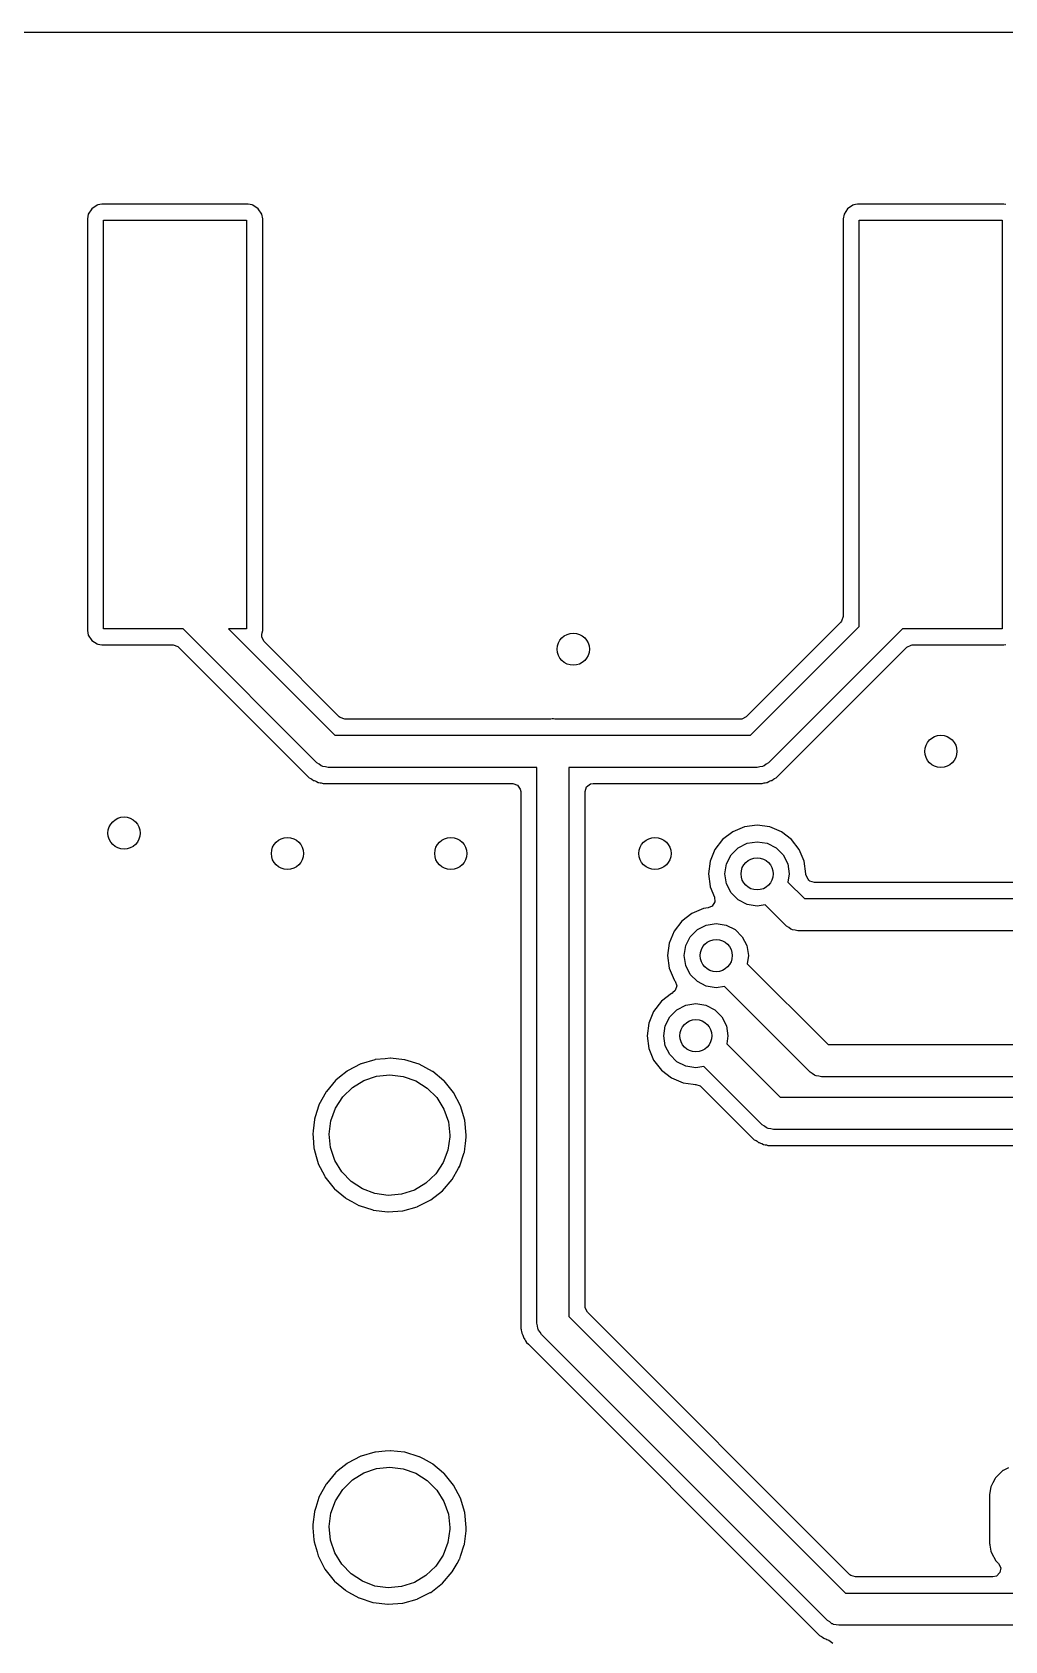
# Model space of a CAD drawing. Extents: x 3.91 to 7.47, y -4.88 to -2.92.
# Drawn here: x 5.364 to 5.84, y -3.703 to -2.915 of the extents above; entities that cross this region are included whole.
import ezdxf

# ---------------------------------------------------------------- set-up
doc = ezdxf.new("R2010")
doc.units = 0
doc.header["$MEASUREMENT"] = 0
doc.layers.add('BLACK', color=7, linetype='CONTINUOUS')

msp = doc.modelspace()

# ---------------------------------------------------------------- linework, layer by layer
at = {"layer": 'BLACK', "linetype": 'CONTINUOUS'}
for p, q in [((3.91047, -2.91541), (7.46688, -2.91541)), ((5.39552, -3.00008), (5.39291, -3.00183)), ((5.39589, -3.00001), (5.39552, -3.00008)), ((5.39679, -2.99983), (5.39589, -3.00001)), ((5.39589, -3.00001), (5.39589, -3.00001)), ((5.39782, -2.99962), (5.39679, -2.99983)), ((5.46945, -2.99962), (5.39782, -2.99962)), ((5.47049, -2.99983), (5.46945, -2.99962)), ((5.47138, -3.00001), (5.47049, -2.99983)), ((5.47175, -3.00008), (5.47138, -3.00001)), ((5.47138, -3.00001), (5.47138, -3.00001)), ((5.47437, -3.00183), (5.47175, -3.00008)), ((5.76559, -3.00008), (5.76298, -3.00183)), ((5.76597, -3.00001), (5.76559, -3.00008)), ((5.76686, -2.99983), (5.76597, -3.00001)), ((5.76597, -3.00001), (5.76597, -3.00001)), ((5.7679, -2.99962), (5.76686, -2.99983)), ((5.83953, -2.99962), (5.7679, -2.99962)), ((5.84056, -2.99983), (5.83953, -2.99962)), ((5.39116, -3.00444), (5.3907, -3.00674)), ((5.3907, -3.00674), (5.3907, -3.20829)), ((5.39291, -3.00183), (5.39116, -3.00444)), ((5.3986, -3.20752), (5.3986, -3.00752)), ((5.3986, -3.00752), (5.46867, -3.00752)), ((5.46867, -3.00752), (5.46867, -3.20752)), ((5.47611, -3.00444), (5.47437, -3.00183)), ((5.47657, -3.00674), (5.47611, -3.00444)), ((5.47657, -3.20829), (5.47657, -3.00674)), ((5.76124, -3.00444), (5.76078, -3.00674)), ((5.76078, -3.00674), (5.76078, -3.2015)), ((5.76298, -3.00183), (5.76124, -3.00444)), ((5.76867, -3.20638), (5.76867, -3.00752)), ((5.76867, -3.00752), (5.83875, -3.00752)), ((5.83875, -3.00752), (5.83875, -3.20752)), ((5.75964, -3.20425), (5.71329, -3.25061)), ((5.76004, -3.20379), (5.75964, -3.20425)), ((5.76078, -3.2015), (5.76004, -3.20379)), ((5.3907, -3.20829), (5.39116, -3.2106)), ((5.39116, -3.2106), (5.39291, -3.21321)), ((5.39291, -3.21321), (5.39552, -3.21495)), ((5.43754, -3.20752), (5.3986, -3.20752)), ((5.50311, -3.27308), (5.43754, -3.20752)), ((5.46867, -3.20752), (5.45981, -3.20752)), ((5.45981, -3.20752), (5.51194, -3.25964)), ((5.47615, -3.21164), (5.47618, -3.21027)), ((5.47724, -3.21379), (5.47615, -3.21164)), ((5.47618, -3.21027), (5.47634, -3.20944)), ((5.47634, -3.20944), (5.47657, -3.20829)), ((5.71541, -3.25964), (5.76867, -3.20638)), ((5.78981, -3.20752), (5.72423, -3.27309)), ((5.83875, -3.20752), (5.78981, -3.20752)), ((5.39552, -3.21495), (5.39589, -3.21503)), ((5.39589, -3.21503), (5.39589, -3.21503)), ((5.39589, -3.21503), (5.39679, -3.2152)), ((5.39679, -3.2152), (5.39782, -3.21541)), ((5.39782, -3.21541), (5.43266, -3.21541)), ((5.43266, -3.21541), (5.43495, -3.21615)), ((5.43495, -3.21615), (5.43541, -3.21655)), ((5.43541, -3.21655), (5.4984, -3.27954)), ((5.51406, -3.25061), (5.47724, -3.21379)), ((5.72895, -3.27954), (5.79194, -3.21655)), ((5.79194, -3.21655), (5.79408, -3.21546)), ((5.79408, -3.21546), (5.79469, -3.21541)), ((5.79469, -3.21541), (5.83953, -3.21541)), ((5.83953, -3.21541), (5.84056, -3.2152)), ((5.51453, -3.251), (5.51406, -3.25061)), ((5.51682, -3.25175), (5.51453, -3.251)), ((5.61713, -3.25175), (5.51682, -3.25175)), ((5.61774, -3.2517), (5.61713, -3.25175)), ((5.61837, -3.2516), (5.61774, -3.2517)), ((5.61867, -3.25155), (5.61837, -3.2516)), ((5.61898, -3.2516), (5.61867, -3.25155)), ((5.61961, -3.2517), (5.61898, -3.2516)), ((5.62022, -3.25175), (5.61961, -3.2517)), ((5.71053, -3.25175), (5.62022, -3.25175)), ((5.71114, -3.2517), (5.71053, -3.25175)), ((5.71329, -3.25061), (5.71114, -3.2517)), ((5.51194, -3.25964), (5.71541, -3.25964)), ((5.50422, -3.27378), (5.50311, -3.27308)), ((5.50525, -3.27461), (5.50422, -3.27378)), ((5.50569, -3.27471), (5.50525, -3.27461)), ((5.50607, -3.27495), (5.50569, -3.27471)), ((5.50738, -3.2751), (5.50607, -3.27495)), ((5.50866, -3.27539), (5.50738, -3.2751)), ((5.6108, -3.27539), (5.50866, -3.27539)), ((5.6108, -3.54752), (5.6108, -3.27539)), ((5.71867, -3.27539), (5.62655, -3.27539)), ((5.62655, -3.27539), (5.62655, -3.54426)), ((5.71996, -3.2751), (5.71867, -3.27539)), ((5.72126, -3.27495), (5.71996, -3.2751)), ((5.72165, -3.27471), (5.72126, -3.27495)), ((5.72209, -3.27461), (5.72165, -3.27471)), ((5.72312, -3.27379), (5.72209, -3.27461)), ((5.72423, -3.27309), (5.72312, -3.27379)), ((5.4984, -3.27954), (5.4984, -3.27954)), ((5.4984, -3.27954), (5.49929, -3.28043)), ((5.49929, -3.28043), (5.50014, -3.28086)), ((5.50014, -3.28086), (5.50066, -3.28118)), ((5.50066, -3.28118), (5.50143, -3.28174)), ((5.50143, -3.28174), (5.50172, -3.28184)), ((5.50172, -3.28184), (5.50233, -3.28203)), ((5.50233, -3.28203), (5.5029, -3.28227)), ((5.5029, -3.28227), (5.50374, -3.2827)), ((5.50374, -3.2827), (5.50404, -3.28275)), ((5.50404, -3.28275), (5.50404, -3.28275)), ((5.50404, -3.28275), (5.50468, -3.28285)), ((5.50468, -3.28285), (5.50527, -3.28299)), ((5.50527, -3.28299), (5.50618, -3.28328)), ((5.50618, -3.28328), (5.59901, -3.28328)), ((5.59901, -3.28328), (5.6013, -3.28403)), ((5.6013, -3.28403), (5.60272, -3.28598)), ((5.63519, -3.28489), (5.63714, -3.28348)), ((5.63714, -3.28348), (5.63834, -3.28328)), ((5.63834, -3.28328), (5.72117, -3.28328)), ((5.72117, -3.28328), (5.72208, -3.28299)), ((5.72208, -3.28299), (5.72267, -3.28285)), ((5.72267, -3.28285), (5.72331, -3.28275)), ((5.72331, -3.28275), (5.72361, -3.2827)), ((5.72331, -3.28275), (5.72331, -3.28275)), ((5.72361, -3.2827), (5.72445, -3.28227)), ((5.72445, -3.28227), (5.72502, -3.28203)), ((5.72502, -3.28203), (5.72563, -3.28184)), ((5.72563, -3.28184), (5.72592, -3.28174)), ((5.72592, -3.28174), (5.72669, -3.28118)), ((5.72669, -3.28118), (5.72721, -3.28086)), ((5.72721, -3.28086), (5.72806, -3.28043)), ((5.72806, -3.28043), (5.72895, -3.27954)), ((5.72895, -3.27954), (5.72895, -3.27954)), ((5.60272, -3.28598), (5.60291, -3.28718)), ((5.60291, -3.28718), (5.60291, -3.55001)), ((5.63444, -3.28718), (5.63519, -3.28489)), ((5.63444, -3.53937), (5.63444, -3.28718)), ((5.70675, -3.30687), (5.70181, -3.31066)), ((5.7125, -3.30448), (5.70675, -3.30687)), ((5.71867, -3.30367), (5.7125, -3.30448)), ((5.72485, -3.30448), (5.71867, -3.30367)), ((5.7306, -3.30687), (5.72485, -3.30448)), ((5.73554, -3.31066), (5.7306, -3.30687)), ((5.69802, -3.31559), (5.69564, -3.32135)), ((5.70181, -3.31066), (5.69802, -3.31559)), ((5.70593, -3.31826), (5.70942, -3.31478)), ((5.70942, -3.31478), (5.71381, -3.31254)), ((5.71381, -3.31254), (5.71867, -3.31177)), ((5.71867, -3.31177), (5.72354, -3.31254)), ((5.72354, -3.31254), (5.72793, -3.31478)), ((5.72793, -3.31478), (5.73142, -3.31826)), ((5.73933, -3.31559), (5.73554, -3.31066)), ((5.74171, -3.32135), (5.73933, -3.31559)), ((5.69564, -3.32135), (5.69483, -3.32752)), ((5.70293, -3.32752), (5.7037, -3.32265)), ((5.7037, -3.32265), (5.70593, -3.31826)), ((5.73142, -3.31826), (5.73365, -3.32265)), ((5.73365, -3.32265), (5.73442, -3.32752)), ((5.74252, -3.32752), (5.74171, -3.32135)), ((5.69483, -3.32752), (5.69564, -3.33369)), ((5.7037, -3.33238), (5.70293, -3.32752)), ((5.73442, -3.32752), (5.73379, -3.3315)), ((5.73379, -3.3315), (5.74194, -3.33964)), ((5.7425, -3.32764), (5.74252, -3.32752)), ((5.74254, -3.32803), (5.7425, -3.32764)), ((5.74363, -3.33017), (5.74254, -3.32803)), ((5.74406, -3.33061), (5.74363, -3.33017)), ((5.74453, -3.331), (5.74406, -3.33061)), ((5.74682, -3.33175), (5.74453, -3.331)), ((5.69564, -3.33369), (5.69574, -3.33392)), ((5.69574, -3.33392), (5.69778, -3.33884)), ((5.69778, -3.33884), (5.69796, -3.34124)), ((5.70593, -3.33677), (5.7037, -3.33238)), ((5.70942, -3.34026), (5.70593, -3.33677)), ((5.9712, -3.33175), (5.74682, -3.33175)), ((5.68675, -3.34687), (5.68181, -3.35066)), ((5.6925, -3.34448), (5.68675, -3.34687)), ((5.69468, -3.3442), (5.6925, -3.34448)), ((5.69671, -3.3433), (5.69468, -3.3442)), ((5.69796, -3.34124), (5.69671, -3.3433)), ((5.71381, -3.34249), (5.70942, -3.34026)), ((5.71867, -3.34326), (5.71381, -3.34249)), ((5.72266, -3.34263), (5.71867, -3.34326)), ((5.73311, -3.35308), (5.72266, -3.34263)), ((5.74194, -3.33964), (7.06985, -3.33964)), ((5.68181, -3.35066), (5.67802, -3.35559)), ((5.68593, -3.35826), (5.68942, -3.35478)), ((5.68942, -3.35478), (5.69381, -3.35254)), ((5.69381, -3.35254), (5.69867, -3.35177)), ((5.69867, -3.35177), (5.70354, -3.35254)), ((5.70354, -3.35254), (5.70793, -3.35478)), ((5.70793, -3.35478), (5.71142, -3.35826)), ((5.73422, -3.35378), (5.73311, -3.35308)), ((5.73525, -3.35461), (5.73422, -3.35378)), ((5.73569, -3.35471), (5.73525, -3.35461)), ((5.73607, -3.35495), (5.73569, -3.35471)), ((5.73738, -3.3551), (5.73607, -3.35495)), ((5.73866, -3.35539), (5.73738, -3.3551)), ((5.67564, -3.36135), (5.67483, -3.36752)), ((5.67802, -3.35559), (5.67564, -3.36135)), ((5.68293, -3.36752), (5.6837, -3.36265)), ((5.6837, -3.36265), (5.68593, -3.35826)), ((5.71142, -3.35826), (5.71365, -3.36265)), ((5.71365, -3.36265), (5.71442, -3.36752)), ((7.06657, -3.35539), (5.73866, -3.35539)), ((5.67483, -3.36752), (5.67564, -3.37369)), ((5.6837, -3.37238), (5.68293, -3.36752)), ((5.71442, -3.36752), (5.71379, -3.3715)), ((5.67564, -3.37369), (5.67802, -3.37944)), ((5.68593, -3.37677), (5.6837, -3.37238)), ((5.68942, -3.38026), (5.68593, -3.37677)), ((5.71379, -3.3715), (5.75341, -3.41112)), ((5.67675, -3.3861), (5.67181, -3.38989)), ((5.67699, -3.386), (5.67675, -3.3861)), ((5.67721, -3.38587), (5.67699, -3.386)), ((5.67862, -3.38464), (5.67718, -3.38581)), ((5.67718, -3.38581), (5.67721, -3.38587)), ((5.67802, -3.37944), (5.67818, -3.37964)), ((5.67818, -3.37964), (5.6785, -3.38006)), ((5.6785, -3.38006), (5.67931, -3.38233)), ((5.67931, -3.38233), (5.67862, -3.38464)), ((5.69381, -3.38249), (5.68942, -3.38026)), ((5.69867, -3.38326), (5.69381, -3.38249)), ((5.70266, -3.38263), (5.69867, -3.38326)), ((5.74458, -3.42456), (5.70266, -3.38263)), ((5.67181, -3.38989), (5.66802, -3.39483)), ((5.67593, -3.39749), (5.67942, -3.39401)), ((5.67942, -3.39401), (5.68381, -3.39177)), ((5.68381, -3.39177), (5.68867, -3.391)), ((5.68867, -3.391), (5.69354, -3.39177)), ((5.69354, -3.39177), (5.69793, -3.39401)), ((5.69793, -3.39401), (5.70142, -3.39749)), ((5.66564, -3.40058), (5.66483, -3.40675)), ((5.66802, -3.39483), (5.66564, -3.40058)), ((5.67293, -3.40675), (5.6737, -3.40188)), ((5.6737, -3.40188), (5.67593, -3.39749)), ((5.70142, -3.39749), (5.70365, -3.40188)), ((5.70365, -3.40188), (5.70442, -3.40675)), ((5.66483, -3.40675), (5.66564, -3.41292)), ((5.6737, -3.41162), (5.67293, -3.40675)), ((5.70442, -3.40675), (5.70379, -3.41073)), ((5.5365, -3.41801), (5.53182, -3.41844)), ((5.53894, -3.41779), (5.5365, -3.41801)), ((5.53913, -3.41781), (5.53894, -3.41779)), ((5.54605, -3.41854), (5.53913, -3.41781)), ((5.53913, -3.41781), (5.53913, -3.41781)), ((5.66564, -3.41292), (5.66802, -3.41867)), ((5.67593, -3.41601), (5.6737, -3.41162)), ((5.67942, -3.41949), (5.67593, -3.41601)), ((5.70379, -3.41073), (5.72995, -3.43689)), ((5.75341, -3.41112), (5.98394, -3.41112)), ((5.51794, -3.42405), (5.51424, -3.42702)), ((5.51809, -3.42393), (5.51794, -3.42405)), ((5.51794, -3.42405), (5.51794, -3.42405)), ((5.52459, -3.42053), (5.51809, -3.42393)), ((5.52477, -3.42047), (5.52459, -3.42053)), ((5.53145, -3.41851), (5.52477, -3.42047)), ((5.52477, -3.42047), (5.52477, -3.42047)), ((5.53163, -3.41845), (5.53145, -3.41851)), ((5.53145, -3.41851), (5.53145, -3.41851)), ((5.53182, -3.41844), (5.53163, -3.41845)), ((5.53182, -3.41844), (5.53182, -3.41844)), ((5.53233, -3.42655), (5.53888, -3.42586)), ((5.53888, -3.42586), (5.54542, -3.42664)), ((5.54624, -3.41856), (5.54605, -3.41854)), ((5.54605, -3.41854), (5.54605, -3.41854)), ((5.55325, -3.42073), (5.54624, -3.41856)), ((5.5597, -3.42422), (5.55325, -3.42073)), ((5.55985, -3.42434), (5.5597, -3.42422)), ((5.56521, -3.42877), (5.55985, -3.42434)), ((5.55985, -3.42434), (5.55985, -3.42434)), ((5.66802, -3.41867), (5.67181, -3.42361)), ((5.67181, -3.42361), (5.67675, -3.4274)), ((5.68381, -3.42173), (5.67942, -3.41949)), ((5.68867, -3.4225), (5.68381, -3.42173)), ((5.69266, -3.42187), (5.68867, -3.4225)), ((5.72112, -3.45033), (5.69266, -3.42187)), ((5.7457, -3.42526), (5.74458, -3.42456)), ((5.74672, -3.42608), (5.7457, -3.42526)), ((5.51224, -3.42867), (5.50777, -3.434)), ((5.51237, -3.42853), (5.51224, -3.42867)), ((5.51424, -3.42702), (5.51237, -3.42853)), ((5.51579, -3.43673), (5.5205, -3.43212)), ((5.5205, -3.43212), (5.5261, -3.42867)), ((5.5261, -3.42867), (5.53233, -3.42655)), ((5.54542, -3.42664), (5.55162, -3.42885)), ((5.55162, -3.42885), (5.55718, -3.43238)), ((5.55718, -3.43238), (5.56182, -3.43705)), ((5.56536, -3.42889), (5.56521, -3.42877)), ((5.56999, -3.43458), (5.56536, -3.42889)), ((5.67675, -3.4274), (5.6825, -3.42978)), ((5.6825, -3.42978), (5.68731, -3.43041)), ((5.68731, -3.43041), (5.68842, -3.43056)), ((5.68842, -3.43056), (5.68867, -3.43059)), ((5.68867, -3.43059), (5.68868, -3.43059)), ((5.68868, -3.43059), (5.69086, -3.43131)), ((5.69086, -3.43131), (5.69133, -3.4317)), ((5.69133, -3.4317), (5.7173, -3.45768)), ((5.74717, -3.42618), (5.74672, -3.42608)), ((5.74755, -3.42643), (5.74717, -3.42618)), ((5.74886, -3.42657), (5.74755, -3.42643)), ((5.75014, -3.42687), (5.74886, -3.42657)), ((5.9872, -3.42687), (5.75014, -3.42687)), ((5.50406, -3.44076), (5.50224, -3.44649)), ((5.50411, -3.44058), (5.50406, -3.44076)), ((5.50406, -3.44076), (5.50406, -3.44076)), ((5.50765, -3.43415), (5.50411, -3.44058)), ((5.50777, -3.434), (5.50765, -3.43415)), ((5.50777, -3.434), (5.50777, -3.434)), ((5.51223, -3.44226), (5.51579, -3.43673)), ((5.56182, -3.43705), (5.5653, -3.44263)), ((5.57344, -3.44106), (5.56999, -3.43458)), ((5.57556, -3.44809), (5.57344, -3.44106)), ((5.72995, -3.43689), (5.99959, -3.43689)), ((5.50187, -3.44776), (5.50125, -3.45332)), ((5.50189, -3.44757), (5.50187, -3.44776)), ((5.50187, -3.44776), (5.50187, -3.44776)), ((5.50224, -3.44649), (5.50189, -3.44757)), ((5.50915, -3.45498), (5.50998, -3.44845)), ((5.50998, -3.44845), (5.51223, -3.44226)), ((5.5653, -3.44263), (5.56747, -3.44885)), ((5.56747, -3.44885), (5.5682, -3.45539)), ((5.57628, -3.45539), (5.57556, -3.44809)), ((5.50125, -3.45332), (5.50108, -3.45487)), ((5.50108, -3.45487), (5.5012, -3.45633)), ((5.5012, -3.45633), (5.50166, -3.46185)), ((5.50979, -3.46153), (5.50915, -3.45498)), ((5.56819, -3.45622), (5.56727, -3.46273)), ((5.5682, -3.45539), (5.56819, -3.45622)), ((5.57587, -3.45951), (5.57626, -3.45644)), ((5.57626, -3.45644), (5.57628, -3.45539)), ((5.72223, -3.45103), (5.72112, -3.45033)), ((5.72326, -3.45185), (5.72223, -3.45103)), ((5.7237, -3.45195), (5.72326, -3.45185)), ((5.72408, -3.45219), (5.7237, -3.45195)), ((5.72539, -3.45234), (5.72408, -3.45219)), ((5.72667, -3.45263), (5.72539, -3.45234)), ((6.00285, -3.45263), (5.72667, -3.45263)), ((5.50166, -3.46185), (5.50169, -3.46218)), ((5.50169, -3.46218), (5.50174, -3.46236)), ((5.50174, -3.46236), (5.50174, -3.46236)), ((5.50174, -3.46236), (5.50274, -3.46583)), ((5.51187, -3.46778), (5.50979, -3.46153)), ((5.56727, -3.46273), (5.56494, -3.46889)), ((5.5731, -3.47045), (5.57528, -3.4639)), ((5.57528, -3.4639), (5.57534, -3.46372)), ((5.57528, -3.4639), (5.57528, -3.4639)), ((5.57534, -3.46372), (5.57555, -3.4621)), ((5.57555, -3.4621), (5.57587, -3.45951)), ((5.7173, -3.45768), (5.71815, -3.45811)), ((5.71815, -3.45811), (5.71867, -3.45843)), ((5.71867, -3.45843), (5.71944, -3.45899)), ((5.71944, -3.45899), (5.71973, -3.45908)), ((5.71973, -3.45908), (5.71973, -3.45908)), ((5.71973, -3.45908), (5.72034, -3.45928)), ((5.72034, -3.45928), (5.72091, -3.45951)), ((5.72091, -3.45951), (5.72175, -3.45994)), ((5.72175, -3.45994), (5.72269, -3.46009)), ((5.72269, -3.46009), (5.72269, -3.46009)), ((5.72269, -3.46009), (5.72329, -3.46024)), ((5.72329, -3.46024), (5.7239, -3.46043)), ((5.7239, -3.46043), (5.7239, -3.46043)), ((5.7239, -3.46043), (5.72419, -3.46053)), ((5.72419, -3.46053), (5.72545, -3.46053)), ((5.72545, -3.46053), (5.72545, -3.46053)), ((5.72545, -3.46053), (6.00535, -3.46053)), ((5.50274, -3.46583), (5.50371, -3.46923)), ((5.50371, -3.46923), (5.5038, -3.4694)), ((5.5038, -3.4694), (5.50677, -3.47518)), ((5.51528, -3.47341), (5.51187, -3.46778)), ((5.56494, -3.46889), (5.56129, -3.47437)), ((5.5694, -3.47707), (5.57251, -3.4716)), ((5.57251, -3.4716), (5.57293, -3.47085)), ((5.57293, -3.47085), (5.57303, -3.47069)), ((5.57293, -3.47085), (5.57293, -3.47085)), ((5.57303, -3.47069), (5.5731, -3.47045)), ((5.50677, -3.47518), (5.50707, -3.47576)), ((5.50707, -3.47576), (5.51163, -3.48151)), ((5.51985, -3.47814), (5.51528, -3.47341)), ((5.52536, -3.48175), (5.51985, -3.47814)), ((5.55653, -3.47891), (5.55087, -3.48228)), ((5.56129, -3.47437), (5.55653, -3.47891)), ((5.56461, -3.48262), (5.5694, -3.47707)), ((5.51163, -3.48151), (5.51177, -3.48164)), ((5.51177, -3.48164), (5.51177, -3.48164)), ((5.51177, -3.48164), (5.51707, -3.48614)), ((5.51707, -3.48614), (5.51707, -3.48614)), ((5.51707, -3.48614), (5.51721, -3.48627)), ((5.51721, -3.48627), (5.51738, -3.48636)), ((5.51738, -3.48636), (5.51738, -3.48636)), ((5.51738, -3.48636), (5.52021, -3.48794)), ((5.52021, -3.48794), (5.52362, -3.48985)), ((5.53153, -3.48404), (5.52536, -3.48175)), ((5.53806, -3.48491), (5.53153, -3.48404)), ((5.54461, -3.48432), (5.53806, -3.48491)), ((5.55087, -3.48228), (5.54461, -3.48432)), ((5.55244, -3.49036), (5.55865, -3.48723)), ((5.55865, -3.48723), (5.55882, -3.48714)), ((5.55865, -3.48723), (5.55865, -3.48723)), ((5.55882, -3.48714), (5.56461, -3.48262)), ((5.52362, -3.48985), (5.5238, -3.48991)), ((5.5238, -3.48991), (5.53042, -3.49206)), ((5.53042, -3.49206), (5.53042, -3.49206)), ((5.53042, -3.49206), (5.5306, -3.49212)), ((5.5306, -3.49212), (5.53789, -3.49298)), ((5.53789, -3.49298), (5.53808, -3.49297)), ((5.53808, -3.49297), (5.54501, -3.49244)), ((5.53808, -3.49297), (5.53808, -3.49297)), ((5.54501, -3.49244), (5.5452, -3.49242)), ((5.54501, -3.49244), (5.54501, -3.49244)), ((5.5452, -3.49242), (5.55227, -3.49045)), ((5.55227, -3.49045), (5.55244, -3.49036)), ((5.55244, -3.49036), (5.55244, -3.49036)), ((5.63449, -3.53998), (5.63444, -3.53937)), ((5.63558, -3.54213), (5.63449, -3.53998)), ((5.76406, -3.67061), (5.63558, -3.54213)), ((5.60291, -3.55001), (5.60306, -3.5505)), ((5.60306, -3.5505), (5.6032, -3.55092)), ((5.6032, -3.55092), (5.60334, -3.55151)), ((5.60334, -3.55151), (5.60349, -3.55245)), ((5.61109, -3.5488), (5.6108, -3.54752)), ((5.61124, -3.55011), (5.61109, -3.5488)), ((5.61148, -3.55049), (5.61124, -3.55011)), ((5.61158, -3.55093), (5.61148, -3.55049)), ((5.6124, -3.55196), (5.61158, -3.55093)), ((5.6131, -3.55307), (5.6124, -3.55196)), ((5.62655, -3.54426), (5.76194, -3.67964)), ((5.60349, -3.55245), (5.60392, -3.5533)), ((5.60392, -3.5533), (5.60416, -3.55386)), ((5.60416, -3.55386), (5.60445, -3.55476)), ((5.60445, -3.55476), (5.60463, -3.55501)), ((5.60463, -3.55501), (5.60501, -3.55553)), ((5.60501, -3.55553), (5.60533, -3.55605)), ((5.60533, -3.55605), (5.60576, -3.5569)), ((5.60576, -3.5569), (5.60665, -3.55779)), ((5.60665, -3.55779), (5.60665, -3.55779)), ((5.60665, -3.55779), (5.74576, -3.6969)), ((5.75311, -3.69308), (5.6131, -3.55307)), ((5.52459, -3.61265), (5.51809, -3.61605)), ((5.52477, -3.6126), (5.52459, -3.61265)), ((5.53145, -3.61063), (5.52477, -3.6126)), ((5.52477, -3.6126), (5.52477, -3.6126)), ((5.53163, -3.61058), (5.53145, -3.61063)), ((5.53145, -3.61063), (5.53145, -3.61063)), ((5.53182, -3.61056), (5.53163, -3.61058)), ((5.5365, -3.61014), (5.53182, -3.61056)), ((5.53182, -3.61056), (5.53182, -3.61056)), ((5.53894, -3.60992), (5.5365, -3.61014)), ((5.53913, -3.60994), (5.53894, -3.60992)), ((5.54605, -3.61066), (5.53913, -3.60994)), ((5.53913, -3.60994), (5.53913, -3.60994)), ((5.54624, -3.61068), (5.54605, -3.61066)), ((5.54605, -3.61066), (5.54605, -3.61066)), ((5.55325, -3.61285), (5.54624, -3.61068)), ((5.55341, -3.61294), (5.55325, -3.61285)), ((5.55527, -3.61395), (5.55341, -3.61294)), ((5.55341, -3.61294), (5.55341, -3.61294)), ((5.5597, -3.61634), (5.55527, -3.61395)), ((5.51224, -3.6208), (5.50777, -3.62613)), ((5.51237, -3.62065), (5.51224, -3.6208)), ((5.51357, -3.61968), (5.51237, -3.62065)), ((5.51794, -3.61617), (5.51357, -3.61968)), ((5.51809, -3.61605), (5.51794, -3.61617)), ((5.51794, -3.61617), (5.51794, -3.61617)), ((5.5205, -3.62425), (5.5261, -3.6208)), ((5.5261, -3.6208), (5.53233, -3.61868)), ((5.53233, -3.61868), (5.53888, -3.61799)), ((5.53888, -3.61799), (5.54542, -3.61877)), ((5.54542, -3.61877), (5.55162, -3.62098)), ((5.55162, -3.62098), (5.55718, -3.6245)), ((5.55985, -3.61646), (5.5597, -3.61634)), ((5.56516, -3.62086), (5.55985, -3.61646)), ((5.55985, -3.61646), (5.55985, -3.61646)), ((5.56536, -3.62102), (5.56516, -3.62086)), ((5.56999, -3.62671), (5.56536, -3.62102)), ((5.83894, -3.61968), (5.83541, -3.62321)), ((5.83921, -3.61954), (5.83894, -3.61968)), ((5.84171, -3.61827), (5.83921, -3.61954)), ((5.83921, -3.61954), (5.83921, -3.61954)), ((5.50765, -3.62627), (5.50411, -3.6327)), ((5.50777, -3.62613), (5.50765, -3.62627)), ((5.50777, -3.62613), (5.50777, -3.62613)), ((5.51223, -3.63439), (5.51579, -3.62885)), ((5.51579, -3.62885), (5.5205, -3.62425)), ((5.55718, -3.6245), (5.56182, -3.62918)), ((5.56182, -3.62918), (5.5653, -3.63476)), ((5.57344, -3.63319), (5.56999, -3.62671)), ((5.83314, -3.62766), (5.83255, -3.63135)), ((5.83419, -3.62559), (5.83314, -3.62766)), ((5.83527, -3.62349), (5.83419, -3.62559)), ((5.83541, -3.62321), (5.83527, -3.62349)), ((5.83527, -3.62349), (5.83527, -3.62349)), ((5.50251, -3.63777), (5.50189, -3.6397)), ((5.50406, -3.63289), (5.50251, -3.63777)), ((5.50411, -3.6327), (5.50406, -3.63289)), ((5.50406, -3.63289), (5.50406, -3.63289)), ((5.50998, -3.64057), (5.51223, -3.63439)), ((5.5653, -3.63476), (5.56747, -3.64098)), ((5.57556, -3.64021), (5.57344, -3.63319)), ((5.83255, -3.63135), (5.83255, -3.65549)), ((5.50117, -3.64612), (5.50108, -3.64699)), ((5.50187, -3.63989), (5.50117, -3.64612)), ((5.50189, -3.6397), (5.50187, -3.63989)), ((5.50187, -3.63989), (5.50187, -3.63989)), ((5.50915, -3.6471), (5.50998, -3.64057)), ((5.56747, -3.64098), (5.5682, -3.64752)), ((5.57628, -3.64752), (5.57556, -3.64021)), ((5.50108, -3.64699), (5.50113, -3.64767)), ((5.50113, -3.64767), (5.50163, -3.65356)), ((5.50163, -3.65356), (5.50169, -3.6543)), ((5.50169, -3.6543), (5.50174, -3.65449)), ((5.50979, -3.65366), (5.50915, -3.6471)), ((5.51187, -3.6599), (5.50979, -3.65366)), ((5.56819, -3.64834), (5.56727, -3.65486)), ((5.5682, -3.64752), (5.56819, -3.64834)), ((5.57537, -3.65565), (5.57618, -3.6492)), ((5.57618, -3.6492), (5.57626, -3.64857)), ((5.57626, -3.64857), (5.57628, -3.64752)), ((5.50174, -3.65449), (5.50174, -3.65449)), ((5.50174, -3.65449), (5.50317, -3.65946)), ((5.50317, -3.65946), (5.50371, -3.66136)), ((5.50371, -3.66136), (5.50707, -3.66789)), ((5.51528, -3.66553), (5.51187, -3.6599)), ((5.56494, -3.66101), (5.56129, -3.6665)), ((5.56727, -3.65486), (5.56494, -3.66101)), ((5.57303, -3.66281), (5.57345, -3.66153)), ((5.57345, -3.66153), (5.57528, -3.65603)), ((5.57528, -3.65603), (5.57534, -3.65585)), ((5.57528, -3.65603), (5.57528, -3.65603)), ((5.57534, -3.65585), (5.57537, -3.65565)), ((5.83255, -3.65549), (5.83258, -3.65564)), ((5.83258, -3.65564), (5.83258, -3.65564)), ((5.83258, -3.65564), (5.83267, -3.65624)), ((5.83267, -3.65624), (5.83314, -3.65918)), ((5.83314, -3.65918), (5.83383, -3.66055)), ((5.83383, -3.66055), (5.8352, -3.66322)), ((5.50707, -3.66789), (5.51163, -3.67364)), ((5.51985, -3.67027), (5.51528, -3.66553)), ((5.56129, -3.6665), (5.55653, -3.67104)), ((5.56461, -3.67475), (5.5694, -3.66919)), ((5.5694, -3.66919), (5.57173, -3.6651)), ((5.57173, -3.6651), (5.57293, -3.66298)), ((5.57293, -3.66298), (5.57303, -3.66281)), ((5.57293, -3.66298), (5.57293, -3.66298)), ((5.8352, -3.66322), (5.83541, -3.66363)), ((5.83541, -3.66363), (5.83687, -3.6651)), ((5.83758, -3.66962), (5.83588, -3.67132)), ((5.83687, -3.6651), (5.83796, -3.66724)), ((5.83796, -3.66724), (5.83758, -3.66962)), ((5.51163, -3.67364), (5.51177, -3.67376)), ((5.51177, -3.67376), (5.51177, -3.67376)), ((5.51177, -3.67376), (5.51707, -3.67827)), ((5.52536, -3.67387), (5.51985, -3.67027)), ((5.53153, -3.67617), (5.52536, -3.67387)), ((5.53806, -3.67704), (5.53153, -3.67617)), ((5.54461, -3.67644), (5.53806, -3.67704)), ((5.55087, -3.67441), (5.54461, -3.67644)), ((5.55653, -3.67104), (5.55087, -3.67441)), ((5.55882, -3.67927), (5.56461, -3.67475)), ((5.76453, -3.671), (5.76406, -3.67061)), ((5.76682, -3.67175), (5.76453, -3.671)), ((5.83411, -3.67175), (5.76682, -3.67175)), ((5.83588, -3.67132), (5.83411, -3.67175)), ((5.51707, -3.67827), (5.51707, -3.67827)), ((5.51707, -3.67827), (5.51721, -3.67839)), ((5.51721, -3.67839), (5.51738, -3.67849)), ((5.51738, -3.67849), (5.51738, -3.67849)), ((5.51738, -3.67849), (5.51856, -3.67915)), ((5.51856, -3.67915), (5.52362, -3.68197)), ((5.52362, -3.68197), (5.5238, -3.68203)), ((5.5238, -3.68203), (5.53042, -3.68418)), ((5.53042, -3.68418), (5.53042, -3.68418)), ((5.53042, -3.68418), (5.5306, -3.68424)), ((5.5306, -3.68424), (5.53789, -3.68511)), ((5.53789, -3.68511), (5.53808, -3.6851)), ((5.53808, -3.6851), (5.54501, -3.68456)), ((5.53808, -3.6851), (5.53808, -3.6851)), ((5.54501, -3.68456), (5.5452, -3.68455)), ((5.54501, -3.68456), (5.54501, -3.68456)), ((5.5452, -3.68455), (5.55227, -3.68257)), ((5.55227, -3.68257), (5.55244, -3.68249)), ((5.55244, -3.68249), (5.55865, -3.67935)), ((5.55244, -3.68249), (5.55244, -3.68249)), ((5.55865, -3.67935), (5.55882, -3.67927)), ((5.55865, -3.67935), (5.55865, -3.67935)), ((5.76194, -3.67964), (6.45971, -3.67964)), ((5.75422, -3.69378), (5.75311, -3.69308)), ((5.75525, -3.69461), (5.75422, -3.69378)), ((5.74576, -3.6969), (5.74929, -3.70043)), ((5.74929, -3.70043), (5.75014, -3.70086)), ((5.75014, -3.70086), (5.75066, -3.70118)), ((5.75066, -3.70118), (5.75143, -3.70174)), ((5.75569, -3.69471), (5.75525, -3.69461)), ((5.75607, -3.69495), (5.75569, -3.69471)), ((5.75738, -3.6951), (5.75607, -3.69495)), ((5.75866, -3.69539), (5.75738, -3.6951)), ((6.45644, -3.69539), (5.75866, -3.69539)), ((5.75143, -3.70174), (5.75172, -3.70184)), ((5.75172, -3.70184), (5.75172, -3.70184)), ((5.75172, -3.70184), (5.75233, -3.70203)), ((5.75233, -3.70203), (5.7529, -3.70227)), ((5.7529, -3.70227), (5.75374, -3.7027)), ((5.75374, -3.7027), (5.75387, -3.70272)), ((5.75387, -3.70272), (5.75575, -3.70408))]:
    msp.add_line(p, q, dxfattribs=at)
at = {"layer": 'BLACK'}
for centre in [(5.62867, -3.21752), (5.80867, -3.26752), (5.40867, -3.30752), (5.48867, -3.31752), (5.56867, -3.31752), (5.66867, -3.31752), (5.71867, -3.32752), (5.69867, -3.36752), (5.68867, -3.40675)]:
    msp.add_circle(centre, 0.00787, dxfattribs=at)

doc.saveas('drawing.dxf')
